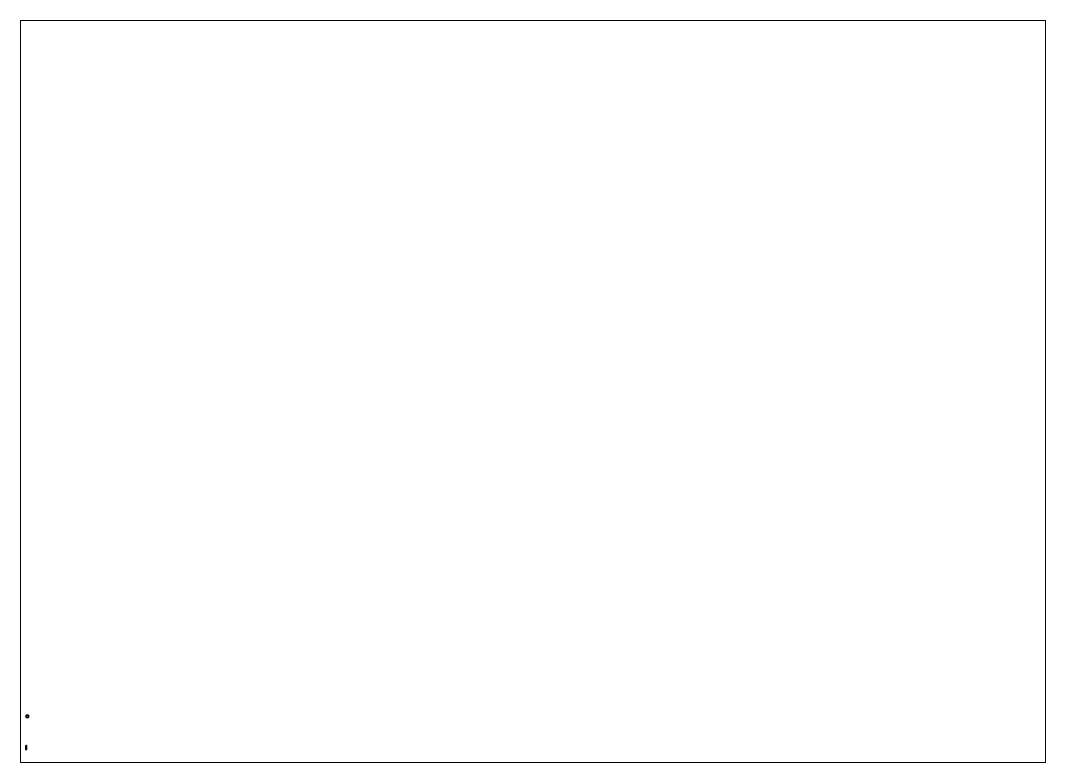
# Paper-space layout 'Layout1' of a CAD drawing. Header units: millimetres. Extents: x 28 to 251, y 20 to 181.
# The model-space entities are those that its viewports show. They can reach past a viewport. Long polylines and large blocks are cut down to what shows.
import ezdxf

# ---------------------------------------------------------------- set-up
doc = ezdxf.new("R2010")
doc.units = ezdxf.units.MM

msp = doc.modelspace()

# ---------------------------------------------------------------- linework, layer by layer
for points in [[(1, 14.33, 4.84), (1, 14.33, 3.84), (0, 14.33, 3.84), (0, 14.33, 4.84)], [(1, 14.33, 3.84), (1, 13.33, 3.84), (0, 13.33, 3.84), (0, 14.33, 3.84)], [(0, 14.33, 3.84), (0, 13.33, 3.84), (0, 13.33, 4.84), (0, 14.33, 4.84)], [(0, 14.33, 4.84), (0, 13.33, 4.84), (1, 13.33, 4.84), (1, 14.33, 4.84)], [(0, 13.33, 4.84), (0, 13.33, 3.84), (1, 13.33, 3.84), (1, 13.33, 4.84)], [(1, 13.33, 4.84), (1, 13.33, 3.84), (1, 14.33, 3.84), (1, 14.33, 4.84)], [(-0.06, 1.81, 0.09), (-0.09, 1.83, 0.03), (-0.09, 0.19, 0.03), (-0.06, 0.22, 0.09)], [(-0.09, 1.83, -0.05), (-0.09, 1.53, -0.05), (-0.09, 0.19, 0.03), (-0.09, 1.83, 0.03)], [(0.09, 1.83, 0.03), (0.09, 1.83, -0.05), (-0.09, 1.83, -0.05), (-0.09, 1.83, 0.03)], [(0.09, 1.83, -0.05), (0.07, 1.82, -0.08), (-0.07, 1.82, -0.08), (-0.09, 1.83, -0.05)], [(-0.07, 1.82, -0.08), (-0.07, 1.52, -0.08), (-0.09, 1.53, -0.05), (-0.09, 1.83, -0.05)], [(0.06, 1.81, 0.09), (0.09, 1.83, 0.03), (-0.09, 1.83, 0.03), (-0.06, 1.81, 0.09)], [(-0.09, 1.45, -0.1), (-0.09, 0.14, -0.1), (-0.09, 0.19, 0.03), (-0.09, 1.53, -0.05)], [(-0.07, 1.52, -0.08), (-0.07, 1.47, -0.11), (-0.09, 1.45, -0.1), (-0.09, 1.53, -0.05)], [(-0.07, 1.47, -0.11), (-0.07, 1.34, -0.11), (-0.07, 1.34, -0.11), (-0.09, 1.45, -0.1)], [(-0.06, 0.22, 0.09), (-0.09, 0.19, 0.03), (0.09, 0.19, 0.03), (0.06, 0.22, 0.09)], [(-0.09, 0.19, 0.03), (-0.09, 0.14, -0.1), (0.09, 0.14, -0.1), (0.09, 0.19, 0.03)], [(-0.08, 1.34, -0.19), (-0.08, 0.02, -0.19), (-0.08, 0.08, -0.1), (-0.08, 1.34, -0.1)], [(-0.07, 1.34, -0.17), (-0.08, 1.34, -0.19), (-0.08, 1.34, -0.1), (-0.07, 1.34, -0.11)], [(0.08, 0.87, -0.19), (0.08, 0.09, -0.21), (-0.08, 0.09, -0.21), (-0.08, 0.87, -0.19)], [(-0.08, 0.09, -0.21), (-0.08, 0.02, -0.21), (-0.08, 0.02, -0.19), (-0.08, 0.87, -0.19)], [(-0.08, 0.16, -0.24), (-0.08, 0.09, -0.21), (-0.08, 0.87, -0.19), (-0.08, 0.78, -0.23)], [(-0.08, 0.87, -0.19), (-0.08, 0.09, -0.21), (0.08, 0.09, -0.21), (0.08, 0.87, -0.19)], [(-0.08, 0.21, -0.3), (-0.08, 0.16, -0.24), (-0.08, 0.78, -0.23), (-0.08, 0.73, -0.3)], [(-0.08, 0.73, -0.3), (-0.08, 0.78, -0.23), (0.08, 0.78, -0.23), (0.08, 0.73, -0.3)], [(-0.08, 0.23, -0.35), (-0.08, 0.21, -0.3), (-0.08, 0.73, -0.3), (-0.08, 0.69, -0.5)], [(-0.08, 0.69, -0.5), (-0.08, 0.69, -0.5), (0, 0.73, -0.51), (0, 0.7, -0.53)], [(-0.08, 0.65, -0.53), (-0.08, 0.69, -0.5), (0, 0.7, -0.53), (0, 0.67, -0.55)], [(-0.08, 0.23, -0.43), (-0.08, 0.23, -0.35), (-0.08, 0.69, -0.5), (-0.08, 0.65, -0.53)], [(-0.08, 0.63, -0.57), (-0.08, 0.65, -0.53), (0, 0.67, -0.55), (0, 0.66, -0.58)], [(-0.08, 0.54, -0.99), (-0.08, 0.63, -0.57), (0, 0.66, -0.58), (0, 0.57, -0.98)], [(-0.08, 0.1, -0.94), (-0.08, 0.23, -0.43), (-0.08, 0.65, -0.53), (-0.08, 0.63, -0.57)], [(-0.08, 0.1, -0.97), (-0.08, 0.1, -0.94), (-0.08, 0.63, -0.57), (-0.08, 0.54, -0.99)], [(-0.08, 0.54, -0.99), (0, 0.57, -0.98), (0, 0.57, -0.98), (0.08, 0.54, -0.99)], [(-0.08, 0.12, -1.01), (-0.08, 0.1, -0.97), (-0.08, 0.54, -0.99), (-0.08, 0.19, -1.01)], [(-0.08, 0.19, -1.01), (-0.08, 0.54, -0.99), (0.08, 0.54, -0.99), (0.08, 0.19, -1.01)], [(0, 0.21, -0.43), (0, 0.21, -0.35), (-0.08, 0.23, -0.35), (-0.08, 0.23, -0.43)], [(0, 0.09, -0.93), (0, 0.21, -0.43), (-0.08, 0.23, -0.43), (-0.08, 0.1, -0.94)], [(0, 0.21, -0.35), (0, 0.18, -0.3), (-0.08, 0.21, -0.3), (-0.08, 0.23, -0.35)], [(0, 0.18, -0.3), (0, 0.12, -0.24), (-0.08, 0.16, -0.24), (-0.08, 0.21, -0.3)], [(0.08, 0.19, -1.01), (0.08, 0.12, -1.01), (-0.08, 0.12, -1.01), (-0.08, 0.19, -1.01)], [(0, 0.12, -0.24), (0, 0.07, -0.23), (-0.08, 0.09, -0.21), (-0.08, 0.16, -0.24)], [(-0.08, 0.14, -0.1), (-0.08, 0.08, -0.1), (0.08, 0.08, -0.1), (0.08, 0.14, -0.1)], [(0.08, 0.12, -1.01), (0.08, 0.1, -0.97), (-0.08, 0.1, -0.97), (-0.08, 0.12, -1.01)], [(0, 0.09, -0.98), (0, 0.09, -0.93), (-0.08, 0.1, -0.94), (-0.08, 0.1, -0.97)], [(0, 0.07, -0.23), (0, 0.02, -0.23), (-0.08, 0.02, -0.21), (-0.08, 0.09, -0.21)], [(-0.08, 0.02, -0.19), (-0.08, 0.03, -0.13), (-0.08, 0.05, -0.11), (-0.08, 0.08, -0.1)], [(-0.08, 0.08, -0.1), (-0.08, 0.05, -0.11), (0.08, 0.05, -0.11), (0.08, 0.08, -0.1)], [(-0.08, 0.05, -0.11), (-0.08, 0.03, -0.13), (0.08, 0.03, -0.13), (0.08, 0.05, -0.11)], [(0.08, 0.02, -0.19), (0.08, 0.03, -0.13), (-0.08, 0.03, -0.13), (-0.08, 0.02, -0.19)], [(-0.08, 0.02, -0.19), (-0.08, 0.02, -0.21), (0.08, 0.02, -0.21), (0.08, 0.02, -0.19)], [(0, 0.02, -0.23), (0.08, 0.02, -0.21), (-0.08, 0.02, -0.21), (0, 0.02, -0.23)], [(0.07, 1.82, -0.08), (0.07, 1.82, -0.17), (-0.07, 1.82, -0.17), (-0.07, 1.82, -0.08)], [(-0.07, 1.82, -0.17), (-0.07, 1.47, -0.11), (-0.07, 1.52, -0.08), (-0.07, 1.82, -0.08)], [(-0.07, 1.82, -0.17), (-0.07, 1.34, -0.17), (-0.07, 1.34, -0.11), (-0.07, 1.47, -0.11)], [(0.07, 1.82, -0.17), (0, 1.8, -0.21), (0, 1.8, -0.21), (-0.07, 1.82, -0.17)], [(0, 1.8, -0.21), (0, 1.34, -0.21), (-0.07, 1.34, -0.17), (-0.07, 1.82, -0.17)], [(0.07, 1.34, -0.19), (0.07, 1.32, -0.23), (-0.07, 1.32, -0.23), (-0.07, 1.34, -0.19)], [(-0.07, 1.32, -0.23), (-0.07, 0.78, -0.23), (-0.07, 0.87, -0.19), (-0.07, 1.34, -0.19)], [(0.07, 1.32, -0.23), (0.07, 0.78, -0.23), (-0.07, 0.78, -0.23), (-0.07, 1.32, -0.23)], [(-0.07, 1.17, -0.27), (-0.07, 1.08, -0.27), (-0.07, 1.03, -0.23), (-0.07, 1.23, -0.23)], [(0.07, 1.23, -0.23), (0.07, 1.17, -0.27), (-0.07, 1.17, -0.27), (-0.07, 1.23, -0.23)], [(-0.07, 1.14, -0.31), (-0.07, 1.11, -0.31), (-0.07, 1.08, -0.27), (-0.07, 1.17, -0.27)], [(0.07, 1.17, -0.27), (0.07, 1.14, -0.31), (-0.07, 1.14, -0.31), (-0.07, 1.17, -0.27)], [(0.07, 1.14, -0.31), (0.07, 1.12, -0.38), (-0.07, 1.12, -0.38), (-0.07, 1.14, -0.31)], [(-0.07, 1.12, -0.38), (-0.07, 1.11, -0.38), (-0.07, 1.11, -0.31), (-0.07, 1.14, -0.31)], [(-0.07, 1.1, -0.42), (-0.07, 1.09, -0.42), (-0.07, 1.11, -0.38), (-0.07, 1.12, -0.38)], [(0.07, 1.12, -0.38), (0.07, 1.1, -0.42), (-0.07, 1.1, -0.42), (-0.07, 1.12, -0.38)], [(-0.07, 1.08, -0.27), (-0.07, 1.11, -0.31), (0.07, 1.11, -0.31), (0.07, 1.08, -0.27)], [(-0.07, 1.11, -0.31), (-0.07, 1.11, -0.38), (0.07, 1.11, -0.38), (0.07, 1.11, -0.31)], [(-0.07, 1.11, -0.38), (-0.07, 1.09, -0.42), (0.07, 1.09, -0.42), (0.07, 1.11, -0.38)], [(0.07, 1.1, -0.42), (0.07, 1.07, -0.47), (-0.07, 1.07, -0.47), (-0.07, 1.1, -0.42)], [(-0.07, 1.07, -0.47), (-0.07, 1.06, -0.46), (-0.07, 1.09, -0.42), (-0.07, 1.1, -0.42)], [(-0.07, 1.09, -0.42), (-0.07, 1.06, -0.46), (0.07, 1.06, -0.46), (0.07, 1.09, -0.42)], [(-0.07, 1.03, -0.23), (-0.07, 1.08, -0.27), (0.07, 1.08, -0.27), (0.07, 1.03, -0.23)], [(0.07, 1.07, -0.47), (0.07, 1, -0.5), (-0.07, 1, -0.5), (-0.07, 1.07, -0.47)], [(-0.07, 1, -0.5), (-0.07, 1, -0.49), (-0.07, 1.06, -0.46), (-0.07, 1.07, -0.47)], [(-0.07, 1.06, -0.46), (-0.07, 1, -0.49), (0.07, 1, -0.49), (0.07, 1.06, -0.46)], [(-0.07, 1, -0.49), (-0.07, 0.84, -0.49), (0.07, 0.84, -0.49), (0.07, 1, -0.49)], [(0.07, 1, -0.5), (0.07, 0.8, -0.5), (-0.07, 0.8, -0.5), (-0.07, 1, -0.5)], [(-0.07, 0.69, -0.5), (-0.07, 0.84, -0.49), (-0.07, 1, -0.49), (-0.07, 1, -0.5)], [(-0.07, 0.84, -0.49), (-0.07, 0.78, -0.46), (0.07, 0.78, -0.46), (0.07, 0.84, -0.49)], [(-0.07, 0.69, -0.5), (-0.07, 0.69, -0.5), (-0.07, 0.78, -0.46), (-0.07, 0.84, -0.49)], [(0.07, 0.8, -0.5), (0, 0.73, -0.51), (0, 0.73, -0.51), (-0.07, 0.8, -0.5)], [(0, 0.73, -0.51), (-0.07, 0.69, -0.5), (-0.07, 0.69, -0.5), (-0.07, 0.8, -0.5)], [(-0.07, 0.78, -0.46), (-0.07, 0.74, -0.41), (0.07, 0.74, -0.41), (0.07, 0.78, -0.46)], [(-0.07, 0.69, -0.5), (-0.07, 0.69, -0.5), (-0.07, 0.74, -0.41), (-0.07, 0.78, -0.46)], [(-0.07, 0.69, -0.5), (-0.07, 0.69, -0.5), (-0.07, 0.73, -0.3), (-0.07, 0.74, -0.41)], [(-0.07, 0.74, -0.41), (-0.07, 0.73, -0.3), (0.07, 0.73, -0.3), (0.07, 0.74, -0.41)], [(0, 1.8, 0.12), (-0.06, 1.81, 0.09), (-0.06, 0.22, 0.09), (0, 0.25, 0.12)], [(0, 1.8, 0.12), (0.06, 1.81, 0.09), (-0.06, 1.81, 0.09), (0, 1.8, 0.12)], [(0, 0.25, 0.12), (-0.06, 0.22, 0.09), (0.06, 0.22, 0.09), (0, 0.25, 0.12)], [(0.05, 0.61, -1.14), (0.05, 0.64, -1.17), (-0.05, 0.64, -1.17), (-0.05, 0.61, -1.14)], [(-0.05, 0.64, -1.17), (-0.05, 0.63, -1.19), (-0.05, 0.59, -1.16), (-0.05, 0.61, -1.14)], [(0.05, 0.64, -1.17), (0.05, 0.63, -1.19), (-0.05, 0.63, -1.19), (-0.05, 0.64, -1.17)], [(-0.05, 0.59, -1.16), (-0.05, 0.63, -1.19), (0.05, 0.63, -1.19), (0.05, 0.59, -1.16)], [(0.05, 0.59, -1.1), (0.05, 0.61, -1.14), (-0.05, 0.61, -1.14), (-0.05, 0.59, -1.1)], [(-0.05, 0.61, -1.14), (-0.05, 0.59, -1.16), (-0.05, 0.56, -1.12), (-0.05, 0.59, -1.1)], [(-0.05, 0.56, -1.12), (-0.05, 0.59, -1.16), (0.05, 0.59, -1.16), (0.05, 0.56, -1.12)], [(0.05, 0.58, -1.06), (0.05, 0.59, -1.1), (-0.05, 0.59, -1.1), (-0.05, 0.58, -1.06)], [(-0.05, 0.59, -1.1), (-0.05, 0.56, -1.12), (-0.05, 0.54, -1.06), (-0.05, 0.58, -1.06)], [(0.05, 0.58, -1.01), (0.05, 0.58, -1.06), (-0.05, 0.58, -1.06), (-0.05, 0.58, -1.01)], [(-0.05, 0.58, -1.06), (-0.05, 0.54, -1.06), (-0.05, 0.54, -1.01), (-0.05, 0.58, -1.01)], [(-0.05, 0.58, -1.01), (-0.05, 0.54, -1.01), (-0.05, 0.51, -0.96), (-0.05, 0.54, -0.96)], [(0.05, 0.54, -0.96), (0.05, 0.58, -1.01), (-0.05, 0.58, -1.01), (-0.05, 0.54, -0.96)], [(-0.05, 0.54, -1.06), (-0.05, 0.56, -1.12), (0.05, 0.56, -1.12), (0.05, 0.54, -1.06)], [(-0.05, 0.54, -1.01), (-0.05, 0.54, -1.06), (0.05, 0.54, -1.06), (0.05, 0.54, -1.01)], [(-0.05, 0.51, -0.96), (-0.05, 0.54, -1.01), (0.05, 0.54, -1.01), (0.05, 0.51, -0.96)], [(-0.05, 0.15, -0.09), (-0.05, 0.13, -0.06), (-0.05, 0.15, 0.02), (-0.05, 0.18)], [(-0.05, 0.18), (-0.05, 0.15, 0.02), (0.05, 0.15, 0.02), (0.05, 0.18)], [(0.05, 0.16, -1.01), (0.05, 0.18, -1.1), (-0.05, 0.18, -1.1), (-0.05, 0.16, -1.01)], [(-0.05, 0.18, -1.1), (-0.05, 0.14, -1.11), (-0.05, 0.12, -1.01), (-0.05, 0.16, -1.01)], [(0.05, 0.18, -1.1), (0.05, 0.14, -1.11), (-0.05, 0.14, -1.11), (-0.05, 0.18, -1.1)], [(0.05, 0.15, -0.09), (0.05, 0.13, -0.06), (-0.05, 0.13, -0.06), (-0.05, 0.15, -0.09)], [(-0.05, 0.13, -0.06), (-0.05, 0.13, -0.03), (-0.05, 0.15, 0.02)], [(-0.05, 0.13, -0.03), (-0.05, 0.1, -0.01), (-0.05, 0.12, 0.02), (-0.05, 0.15, 0.02)], [(-0.05, 0.15, 0.02), (-0.05, 0.12, 0.02), (0.05, 0.12, 0.02), (0.05, 0.15, 0.02)], [(-0.05, 0.12, -1.01), (-0.05, 0.14, -1.11), (0.05, 0.14, -1.11), (0.05, 0.12, -1.01)], [(0.05, 0.13, -0.06), (0.05, 0.13, -0.03), (-0.05, 0.13, -0.03), (-0.05, 0.13, -0.06)], [(0.05, 0.13, -0.03), (0.05, 0.1, -0.01), (-0.05, 0.1, -0.01), (-0.05, 0.13, -0.03)], [(-0.05, 0.12, 0.02), (-0.05, 0.1, -0.01), (0.05, 0.1, -0.01), (0.05, 0.12, 0.02)], [(0.07, 1.82, -0.17), (0.07, 1.34, -0.17), (0, 1.34, -0.21), (0, 1.8, -0.21)], [(0.06, 1.81, 0.09), (0, 1.8, 0.12), (0, 0.25, 0.12), (0.06, 0.22, 0.09)], [(0.07, 0.69, -0.5), (0, 0.73, -0.51), (0, 0.73, -0.51), (0.07, 0.8, -0.5)], [(0, 0.7, -0.53), (0, 0.73, -0.51), (0.08, 0.69, -0.5)], [(0, 0.67, -0.55), (0, 0.7, -0.53), (0.08, 0.69, -0.5), (0.08, 0.65, -0.53)], [(0, 0.66, -0.58), (0, 0.67, -0.55), (0.08, 0.65, -0.53), (0.08, 0.63, -0.57)], [(0, 0.57, -0.98), (0, 0.66, -0.58), (0.08, 0.63, -0.57), (0.08, 0.54, -0.99)], [(0.08, 0.23, -0.35), (0.08, 0.21, -0.3), (0, 0.18, -0.3), (0, 0.21, -0.35)], [(0.08, 0.23, -0.43), (0.08, 0.23, -0.35), (0, 0.21, -0.35), (0, 0.21, -0.43)], [(0.08, 0.1, -0.94), (0.08, 0.23, -0.43), (0, 0.21, -0.43), (0, 0.09, -0.93)], [(0.08, 0.21, -0.3), (0.08, 0.16, -0.24), (0, 0.12, -0.24), (0, 0.18, -0.3)], [(0.08, 0.16, -0.24), (0.08, 0.09, -0.21), (0, 0.07, -0.23), (0, 0.12, -0.24)], [(0.08, 0.1, -0.97), (0.08, 0.1, -0.94), (0, 0.09, -0.93), (0, 0.09, -0.98)], [(0.08, 0.09, -0.21), (0.08, 0.02, -0.21), (0, 0.02, -0.23), (0, 0.07, -0.23)], [(0.05, 0.59, -1.16), (0.05, 0.63, -1.19), (0.05, 0.64, -1.17), (0.05, 0.61, -1.14)], [(0.05, 0.56, -1.12), (0.05, 0.59, -1.16), (0.05, 0.61, -1.14), (0.05, 0.59, -1.1)], [(0.05, 0.54, -1.06), (0.05, 0.56, -1.12), (0.05, 0.59, -1.1), (0.05, 0.58, -1.06)], [(0.05, 0.54, -1.01), (0.05, 0.54, -1.06), (0.05, 0.58, -1.06), (0.05, 0.58, -1.01)], [(0.05, 0.51, -0.96), (0.05, 0.54, -1.01), (0.05, 0.58, -1.01), (0.05, 0.54, -0.96)], [(0.05, 0.15, 0.02), (0.05, 0.13, -0.06), (0.05, 0.15, -0.09), (0.05, 0.18)], [(0.05, 0.12, -1.01), (0.05, 0.14, -1.11), (0.05, 0.18, -1.1), (0.05, 0.16, -1.01)], [(0.05, 0.15, 0.02), (0.05, 0.13, -0.03), (0.05, 0.13, -0.06), (0.05, 0.15, 0.02)], [(0.05, 0.12, 0.02), (0.05, 0.1, -0.01), (0.05, 0.13, -0.03), (0.05, 0.15, 0.02)], [(0.09, 1.83, 0.03), (0.06, 1.81, 0.09), (0.06, 0.22, 0.09), (0.09, 0.19, 0.03)], [(0.09, 1.53, -0.05), (0.07, 1.52, -0.08), (0.07, 1.82, -0.08), (0.09, 1.83, -0.05)], [(0.07, 1.52, -0.08), (0.07, 1.47, -0.11), (0.07, 1.82, -0.17), (0.07, 1.82, -0.08)], [(0.07, 1.34, -0.11), (0.07, 1.34, -0.17), (0.07, 1.82, -0.17), (0.07, 1.47, -0.11)], [(0.09, 1.45, -0.1), (0.07, 1.47, -0.11), (0.07, 1.52, -0.08), (0.09, 1.53, -0.05)], [(0.07, 1.34, -0.11), (0.07, 1.34, -0.11), (0.07, 1.47, -0.11), (0.09, 1.45, -0.1)], [(0.07, 0.87, -0.19), (0.07, 0.78, -0.23), (0.07, 1.32, -0.23), (0.07, 1.34, -0.19)], [(0.08, 1.34, -0.1), (0.08, 1.34, -0.19), (0.07, 1.34, -0.17), (0.07, 1.34, -0.11)], [(0.07, 1.03, -0.23), (0.07, 1.08, -0.27), (0.07, 1.17, -0.27), (0.07, 1.23, -0.23)], [(0.07, 1.08, -0.27), (0.07, 1.11, -0.31), (0.07, 1.14, -0.31), (0.07, 1.17, -0.27)], [(0.07, 1.11, -0.31), (0.07, 1.11, -0.38), (0.07, 1.12, -0.38), (0.07, 1.14, -0.31)], [(0.07, 1.11, -0.38), (0.07, 1.09, -0.42), (0.07, 1.1, -0.42), (0.07, 1.12, -0.38)], [(0.07, 1.09, -0.42), (0.07, 1.06, -0.46), (0.07, 1.07, -0.47), (0.07, 1.1, -0.42)], [(0.07, 1.06, -0.46), (0.07, 1, -0.49), (0.07, 1, -0.5), (0.07, 1.07, -0.47)], [(0.07, 1, -0.49), (0.07, 0.84, -0.49), (0.07, 0.69, -0.5), (0.07, 1, -0.5)], [(0.07, 0.78, -0.46), (0.07, 0.69, -0.5), (0.07, 0.69, -0.5), (0.07, 0.84, -0.49)], [(0.07, 0.74, -0.41), (0.07, 0.69, -0.5), (0.07, 0.69, -0.5), (0.07, 0.78, -0.46)], [(0.07, 0.73, -0.3), (0.07, 0.69, -0.5), (0.07, 0.69, -0.5), (0.07, 0.74, -0.41)], [(0.08, 0.08, -0.1), (0.08, 0.02, -0.19), (0.08, 1.34, -0.19), (0.08, 1.34, -0.1)], [(0.08, 0.02, -0.19), (0.08, 0.02, -0.21), (0.08, 0.09, -0.21), (0.08, 0.87, -0.19)], [(0.08, 0.87, -0.19), (0.08, 0.09, -0.21), (0.08, 0.16, -0.24), (0.08, 0.78, -0.23)], [(0.08, 0.78, -0.23), (0.08, 0.16, -0.24), (0.08, 0.21, -0.3), (0.08, 0.73, -0.3)], [(0.08, 0.73, -0.3), (0.08, 0.21, -0.3), (0.08, 0.23, -0.35), (0.08, 0.69, -0.5)], [(0.08, 0.69, -0.5), (0.08, 0.23, -0.35), (0.08, 0.23, -0.43), (0.08, 0.65, -0.53)], [(0.08, 0.65, -0.53), (0.08, 0.23, -0.43), (0.08, 0.1, -0.94), (0.08, 0.63, -0.57)], [(0.08, 0.63, -0.57), (0.08, 0.1, -0.94), (0.08, 0.1, -0.97), (0.08, 0.54, -0.99)], [(0.08, 0.54, -0.99), (0.08, 0.1, -0.97), (0.08, 0.12, -1.01), (0.08, 0.19, -1.01)], [(0.08, 0.05, -0.11), (0.08, 0.03, -0.13), (0.08, 0.02, -0.19), (0.08, 0.08, -0.1)], [(0.09, 0.19, 0.03), (0.09, 1.53, -0.05), (0.09, 1.83, -0.05), (0.09, 1.83, 0.03)], [(0.09, 0.19, 0.03), (0.09, 0.14, -0.1), (0.09, 1.45, -0.1), (0.09, 1.53, -0.05)]]:
    msp.add_3dface(points)

psp = doc.layouts.get("Layout1")

# ---------------------------------------------------------------- viewports
at = {"layer": '0'}
psp.add_viewport(center=(139.22, 100.81), size=(222.76, 161.29), view_center_point=(210, 148.5), view_height=307.4901, dxfattribs=at)

doc.saveas('drawing.dxf')
